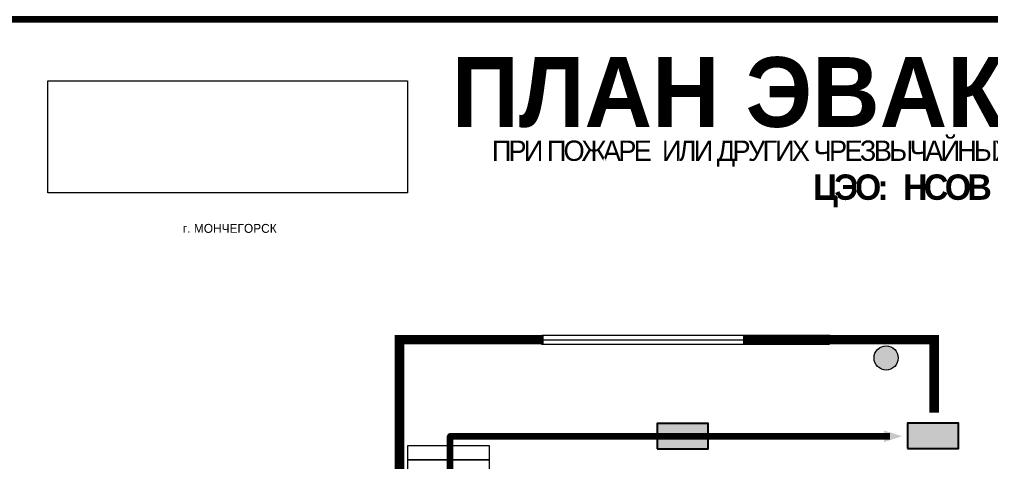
# Model space of a CAD drawing. Header units: millimetres. Extents: x 13114 to 67229, y 22859 to 38520.
# Drawn here: x 19470.4 to 19775.9, y 26111 to 26250.3 of the extents above; entities that cross this region are included whole.
import ezdxf

# ---------------------------------------------------------------- set-up
doc = ezdxf.new("R2010")
doc.units = ezdxf.units.MM
doc.layers.add('План_Штампы', color=7, linetype='Continuous')
doc.styles.add('обычный', font='arial.ttf')
picture_1 = doc.add_image_def('image1.jpg', size_in_pixel=(337, 105))

# ---------------------------------------------------------------- blocks, each defined once
blk = doc.blocks.new('A$C7B8C2D5B')
at = {"lineweight": 0}
h = blk.add_hatch(color=5, dxfattribs=at)
h.dxf.hatch_style = 1
h.paths.add_polyline_path([(1.4, -3.02, 1), (-2.11, -3.02, 1)])
at = {"color": 5, "lineweight": 0}
blk.add_circle((-0.36, -3.02), 1.75, dxfattribs=at)
blk = doc.blocks.new('A$C32E8229D')
at = {"true_color": 0xffffff}
blk.add_hatch(color=7, dxfattribs=at).paths.add_polyline_path([(0, 0), (0, -8), (16, -8), (16, 0)])
h = blk.add_hatch(color=126)
h.paths.add_polyline_path([(0.2, -0.2), (15.8, -0.2), (15.8, -7.8), (0.2, -7.8)])
h.paths.add_polyline_path([(13.49, -2.05), (12.08, -2.05), (11.37, -2.63, 0.162397), (11.29, -2.84), (11.29, -3.63), (10.35, -3.63), (10.35, -4.05), (11.68, -4.05), (11.68, -3.48), (12.26, -4.28), (11.29, -5.1), (11.29, -6.78), (11.85, -6.78), (11.85, -5.44), (12.8, -4.64), (12.8, -5.94), (14.46, -5.94), (14.46, -5.39), (13.45, -5.39), (13.45, -3.97), (12.46, -2.59), (13.15, -2.59), (13.69, -3.34), (14.18, -3)], flags=16)
h.paths.add_polyline_path([(10.74, -1.82, 1), (11.8, -1.82, 1)], flags=16)
h.paths.add_polyline_path([(9.39, -3.59), (5.99, -3.59), (6.56, -3.03), (5.91, -3.03), (5.1, -3.83), (5.91, -4.64), (6.56, -4.64), (5.99, -4.09), (9.39, -4.09)], flags=16)
h.paths.add_polyline_path([(4.29, -1.08), (1.72, -1.08), (1.72, -6.6), (4.29, -6.6)], flags=16)
at = {"color": 126}
blk.add_lwpolyline([(16, -8), (0, -8), (0, 0), (16, 0)], close=True, dxfattribs=at)
blk = doc.blocks.new('A$C7B4425F7')
at = {"true_color": 0xffffff}
blk.add_hatch(color=7, dxfattribs=at).paths.add_polyline_path([(0, 0), (-16, 0), (-16, -8), (0, -8)])
h = blk.add_hatch(color=126)
h.paths.add_polyline_path([(-0.2, -0.2), (-15.8, -0.2), (-15.8, -7.8), (-0.2, -7.8)])
h.paths.add_polyline_path([(-11.76, -2.03), (-11.76, -3.66), (-11.17, -3.66, -0.568275), (-11.17, -6.18), (-12.58, -6.18), (-12.58, -2.03)], flags=16)
h.paths.add_polyline_path([(-13.33, -4.12, -0.495768), (-13.59, -6.18), (-15.03, -6.18), (-15.03, -2.03), (-13.59, -2.03, -0.487973)], flags=16)
h.paths.add_polyline_path([(-10.25, -2.03), (-9.48, -2.03), (-9.48, -6.18), (-10.25, -6.18)], flags=16)
h.paths.add_polyline_path([(-13.84, -3.69), (-14.24, -3.69), (-14.24, -3.03), (-13.9, -3.03, -0.692621)], flags=0)
h.paths.add_polyline_path([(-9.15, -2.03), (-8.4, -2.03), (-8.04, -3.07), (-7.68, -2.03), (-6.93, -2.03), (-7.64, -4.1), (-6.93, -6.18), (-7.68, -6.18), (-8.04, -5.14), (-8.4, -6.18), (-9.15, -6.18), (-8.44, -4.1)], flags=16)
h.paths.add_polyline_path([(-11.76, -4.46), (-11.42, -4.46, -0.692621), (-11.36, -5.12), (-11.76, -5.12)], flags=0)
h.paths.add_polyline_path([(-13.9, -5.2), (-14.24, -5.2), (-14.24, -4.55), (-13.84, -4.55, -0.708038)], flags=0)
edge = h.paths.add_edge_path(flags=16)
edge.add_ellipse((-5.51, -4.08), major_axis=(0, 2.05), ratio=0.586184, start_angle=0, end_angle=360)
edge = h.paths.add_edge_path(flags=0)
edge.add_ellipse((-5.51, -4.08), major_axis=(0, 1.14), ratio=0.454828, start_angle=0, end_angle=360)
h.paths.add_polyline_path([(-4.13, -4.96, 0.377264), (-3.48, -4.52, 0.0555), (-3.16, -2.03), (-1.66, -2.03), (-1.66, -4.96), (-0.96, -4.96), (-0.96, -7.01), (-1.75, -7.01), (-1.75, -6.18), (-3.3, -6.18), (-3.3, -7.02), (-4.13, -7.02)], flags=16)
h.paths.add_polyline_path([(-2.73, -2.91), (-2.28, -2.91), (-2.28, -4.96), (-3.05, -4.96, 0.079136)], flags=0)
at = {"color": 126}
blk.add_lwpolyline([(-16, -8), (0, -8), (0, 0), (-16, 0)], close=True, dxfattribs=at)

msp = doc.modelspace()

# ---------------------------------------------------------------- linework, layer by layer
at = {"color": 6, "lineweight": 100}
msp.add_lwpolyline([(19457.94, 25855.27), (20057.94, 25855.27), (20057.94, 26250.27), (19457.94, 26250.27)], close=True, dxfattribs=at)
at = {"lineweight": 100, "const_width": 3}
for points in [[(19590.02, 25960.37), (19590.02, 26149.42), (19635.32, 26149.42)], [(19698.07, 26149.42), (19758.19, 26149.42), (19758.19, 26126.44)]]:
    msp.add_lwpolyline(points, dxfattribs=at)
at = {"lineweight": 0}
for points in [[(19634.71, 26148), (19725.3, 26148)], [(19634.9, 26150.84), (19725.48, 26150.84)], [(19635.32, 26149.42), (19725.9, 26149.42)]]:
    msp.add_lwpolyline(points, dxfattribs=at)
at = {"color": 126, "lineweight": 100, "true_color": 0x008754}
msp.add_lwpolyline([(19605.92, 25962.3), (19605.92, 26119.01), (19744.2, 26119.01)], dxfattribs=at)
at = {"lineweight": 0}
for points in [[(19618.22, 26111.63), (19592.61, 26111.63), (19592.61, 26116.12), (19618.22, 26116.12)], [(19618.22, 26107.14), (19592.61, 26107.14), (19592.61, 26111.63), (19618.22, 26111.63)]]:
    msp.add_lwpolyline(points, close=True, dxfattribs=at)
at = {"layer": 'План_Штампы', "color": 126, "true_color": 0x008754}
msp.add_solid([(19742.37, 26117.13), (19742.38, 26120.87), (19748.11, 26119.02)], dxfattribs=at)

# ---------------------------------------------------------------- block references
at = {"xscale": 2.177419353276491, "yscale": 2.177419353276491, "zscale": 2.177419353276491}
msp.add_blockref('A$C7B8C2D5B', (19743.87, 26150.25), dxfattribs=at)
at = {"layer": 'План_Штампы', "color": 126, "true_color": 0x008754, "xscale": -1}
msp.add_blockref('A$C32E8229D', (19687.08, 26123.05), dxfattribs=at)
at = {"layer": 'План_Штампы'}
msp.add_blockref('A$C7B4425F7', (19765.84, 26123.15), dxfattribs=at)

# ---------------------------------------------------------------- texts
at = {"lineweight": 0, "style": 'обычный'}
for s, insert, char_height, width, attachment_point in [('{\\fProxima Nova Rg|b1|i0|c204|p2;ПЛАН ЭВАКУАЦИИ}', (19606.43, 26238.4), 22, 493.8901, 1), ('\\pi-8.4,l8.4,t8.4;{\\fProxima Nova Rg|b0|i0|c204|p2;г. МОНЧЕГОРСК\\H1.1997x; }', (19536.62, 26184.45), 2.8, 126.6484, 5)]:
    msp.add_mtext(s, dxfattribs=dict(at, insert=insert, char_height=char_height, width=width, attachment_point=attachment_point))
at = {"color": 0, "lineweight": 0, "insert": (19756.51, 26212.3), "char_height": 8, "width": 449.2158, "attachment_point": 5, "style": 'обычный'}
msp.add_mtext('{\\fArial Black|b1|i0|c204|p34;\\H2x;\\T0.85;  \\fArial Narrow|b0|i0|c204|p34;\\H0.8x;\\W0.9;\\P\\fProxima Nova Rg|b0|i0|c204|p2;\\H0.5x;\\W1;\\C256;ПРИ ПОЖАРЕ  ИЛИ ДРУГИХ ЧРЕЗВЫЧАЙНЫХ СИТУАЦИЯХ  ИЗ ПОМЕЩЕНИЙ \\fProxima Nova Rg|b1|i0|c204|p2;\\H1.25x;\\PЦЭО: \\fProxima Nova Rg|b1|i0|c0|p2; \\fProxima Nova Rg|b1|i0|c204|p2;НСОВ №\\fProxima Nova Rg|b1|i0|c0|p2;1\\fProxima Nova Rg|b1|i0|c204|p2;  }', dxfattribs=at)

# ---------------------------------------------------------------- pictures from other files: only their frames are drawn
at = {"color": 7, "lineweight": 0, "true_color": 0xf5f5ff}
image = msp.add_image(picture_1, insert=(19479.43, 26195.64), size_in_units=(113.11, 35.24), dxfattribs=at)
image.dxf.flags = 7

doc.saveas('drawing.dxf')
